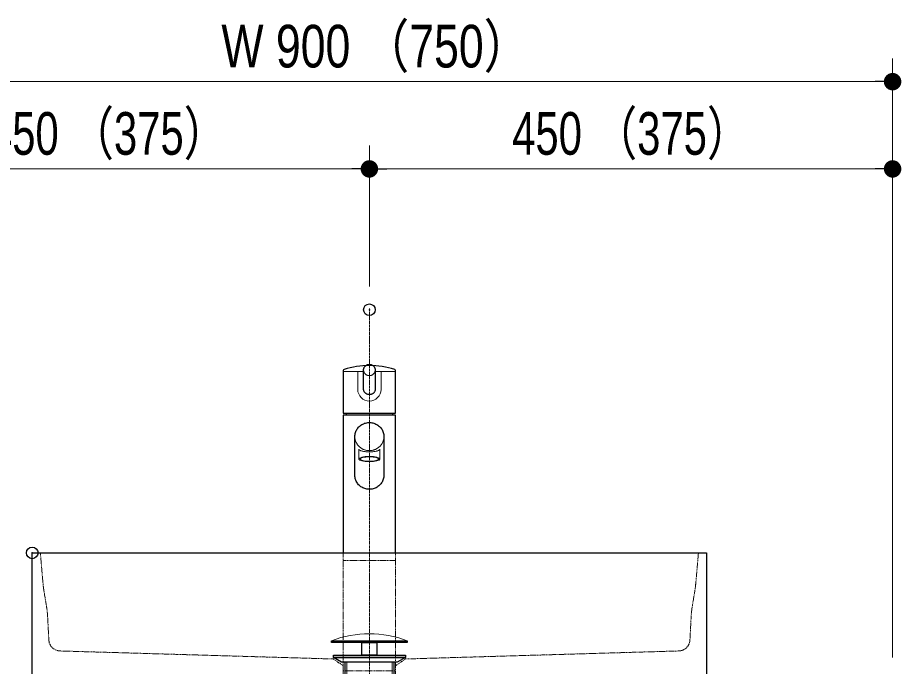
# Model space of a CAD drawing. Units: millimetres, scale not verified. Extents: x -6062 to 6062, y -3045 to 3045.
# Drawn here: x 185 to 945, y -1368 to -810 of the extents above; entities that cross this region are included whole.
import ezdxf
from ezdxf.enums import TextEntityAlignment as Align

# ---------------------------------------------------------------- set-up
doc = ezdxf.new("R2010")
doc.units = ezdxf.units.MM
doc.header["$LTSCALE"] = 20
doc.header["$PDMODE"] = 32
doc.header["$PDSIZE"] = 10
doc.linetypes.add('USER1', pattern=[2.91, 1.76, -0.4, 0.35, -0.4])
doc.linetypes.add('USER2', pattern=[1.11, 0.71, -0.4])
for name, color, linetype, lineweight in [('0-1_4給排水', 7, 'Continuous', 30), ('0-2_5ボウル・キャビネット', 7, 'Continuous', 15), ('0-3_2寸法-1', 7, 'Continuous', 15), ('0-4_0', 7, 'Continuous', 25)]:
    doc.layers.add(name, color=color, linetype=linetype, lineweight=lineweight)
doc.layers.add('0-5_Defpoints', color=7, linetype='Continuous')
doc.styles.add('ＭＳ Ｐゴシック', font='')
doc.styles.get('ＭＳ Ｐゴシック').set_extended_font_data('MS PGothic')

# ---------------------------------------------------------------- blocks, each defined once
blk = doc.blocks.new('グループ-5')
at = {"layer": '0-1_4給排水', "linetype": 'USER1', "lineweight": 15}
blk.add_line((45500, -42300), (45500, -21200), dxfattribs=at)
at = {"layer": '0-1_4給排水'}
for p, q in [((45080, -27280), (45080, -27500)), ((45920, -27280), (45920, -27500))]:
    blk.add_line(p, q, dxfattribs=at)
at = {"layer": '0-1_4給排水', "lineweight": 5}
for p, q in [((45110, -27280), (45110, -27500)), ((45890, -27280), (45890, -27500))]:
    blk.add_line(p, q, dxfattribs=at)
at = {"layer": '0-1_4給排水'}
for points in [[(44850, -26910), (46150, -26910), (46150, -26940), (44850, -26940)], [(45370, -26940), (45630, -26940), (45630, -27160), (45370, -27160)], [(44880, -27160), (46120, -27160), (46120, -27200), (44880, -27200)], [(45018.7, -27280), (44880, -27200), (46120, -27200), (45979.8, -27280)]]:
    blk.add_lwpolyline(points, close=True, dxfattribs=at)
at = {"layer": '0-1_4給排水', "lineweight": 15}
blk.add_arc((45500, -28610.4), 1820.4, 69.08018, 110.91982, dxfattribs=at)
blk = doc.blocks.new('_Dot')
at = {"layer": '0-4_0'}
blk.add_line((-10, 0), (-20, 0), dxfattribs=at)
for points in [[(0, 0), (-10, 0), (-9.92, 1.25)], [(0, 0), (-9.92, -1.25), (-10, 0)], [(0, 0), (-9.92, 1.25), (-9.69, 2.49)], [(0, 0), (-9.69, -2.49), (-9.92, -1.25)], [(0, 0), (-9.69, 2.49), (-9.3, 3.68)], [(0, 0), (-9.3, -3.68), (-9.69, -2.49)], [(0, 0), (-9.3, 3.68), (-8.76, 4.82)], [(0, 0), (-8.76, -4.82), (-9.3, -3.68)], [(0, 0), (-8.76, 4.82), (-8.09, 5.88)], [(0, 0), (-8.09, -5.88), (-8.76, -4.82)], [(0, 0), (-8.09, 5.88), (-7.29, 6.85)], [(0, 0), (-7.29, -6.85), (-8.09, -5.88)], [(0, 0), (-7.29, 6.85), (-6.37, 7.71)], [(0, 0), (-6.37, -7.71), (-7.29, -6.85)], [(0, 0), (-6.37, 7.71), (-5.36, 8.44)], [(0, 0), (-5.36, -8.44), (-6.37, -7.71)], [(0, 0), (-5.36, 8.44), (-4.26, 9.05)], [(0, 0), (-4.26, -9.05), (-5.36, -8.44)], [(0, 0), (-4.26, 9.05), (-3.09, 9.51)], [(0, 0), (-3.09, -9.51), (-4.26, -9.05)], [(0, 0), (-3.09, 9.51), (-1.87, 9.82)], [(0, 0), (-1.87, -9.82), (-3.09, -9.51)], [(0, 0), (-1.87, 9.82), (-0.63, 9.98)], [(0, 0), (-0.63, -9.98), (-1.87, -9.82)], [(0, 0), (-0.63, 9.98), (0.63, 9.98)], [(0, 0), (0.63, -9.98), (-0.63, -9.98)], [(0, 0), (0.63, 9.98), (1.87, 9.82)], [(0, 0), (1.87, 9.82), (3.09, 9.51)], [(0, 0), (3.09, 9.51), (4.26, 9.05)], [(0, 0), (4.26, 9.05), (5.36, 8.44)], [(0, 0), (5.36, 8.44), (6.37, 7.71)], [(0, 0), (6.37, 7.71), (7.29, 6.85)], [(0, 0), (7.29, 6.85), (8.09, 5.88)], [(0, 0), (8.09, 5.88), (8.76, 4.82)], [(0, 0), (8.76, 4.82), (9.3, 3.68)], [(0, 0), (9.3, 3.68), (9.69, 2.49)], [(0, 0), (9.69, 2.49), (9.92, 1.25)], [(0, 0), (9.92, 1.25), (10, 0)], [(0, 0), (1.87, -9.82), (0.63, -9.98)], [(0, 0), (3.09, -9.51), (1.87, -9.82)], [(0, 0), (4.26, -9.05), (3.09, -9.51)], [(0, 0), (5.36, -8.44), (4.26, -9.05)], [(0, 0), (6.37, -7.71), (5.36, -8.44)], [(0, 0), (7.29, -6.85), (6.37, -7.71)], [(0, 0), (8.09, -5.88), (7.29, -6.85)], [(0, 0), (8.76, -4.82), (8.09, -5.88)], [(0, 0), (9.3, -3.68), (8.76, -4.82)], [(0, 0), (9.69, -2.49), (9.3, -3.68)], [(0, 0), (9.92, -1.25), (9.69, -2.49)], [(0, 0), (10, 0), (9.92, -1.25)]]:
    blk.add_solid(points, dxfattribs=at)
blk = doc.blocks.new('グループ-21')
at = {"layer": '0-1_4給排水', "lineweight": 15}
for p, q in [((45050, -22280), (45400, -22280)), ((45300, -22590), (45300, -22280)), ((45600, -22280), (45950, -22280)), ((45700, -22280), (45700, -22590))]:
    blk.add_line(p, q, dxfattribs=at)
at = {"layer": '0-1_4給排水'}
for p, q in [((45100, -23000), (45100, -23030)), ((45900, -23000), (45900, -23030))]:
    blk.add_line(p, q, dxfattribs=at)
at = {"layer": '0-1_4給排水', "linetype": 'USER2', "lineweight": 15}
blk.add_line((45050, -25530), (45950, -25530), dxfattribs=at)
at = {"layer": '0-1_4給排水'}
for points in [[(45400, -22304.1), (45400, -22296.6), (45400, -22289.1), (45400, -22281.6), (45400, -22274.1), (45400, -22266.7), (45400, -22259.2), (45400.1, -22251.7), (45400.8, -22244.4), (45402, -22237.2), (45403.7, -22230.2), (45406.1, -22223.3), (45409, -22216.6), (45412.4, -22210), (45416.4, -22203.6), (45420.8, -22197.6), (45425.6, -22192), (45430.8, -22186.8), (45436.4, -22182), (45442.4, -22177.6), (45448.8, -22173.6), (45455.6, -22170), (45462.5, -22167), (45469.6, -22164.5), (45476.8, -22162.6), (45484.2, -22161.2), (45491.7, -22160.3), (45499.3, -22160), (45507, -22160.2), (45514.6, -22161), (45521.9, -22162.3), (45529.2, -22164.1), (45536.3, -22166.5), (45543.2, -22169.5), (45550, -22172.9), (45556.5, -22176.9), (45562.6, -22181.2), (45568.3, -22185.9), (45573.6, -22191.1), (45578.4, -22196.6)], [(45050, -22264.7), (45050, -23000), (45950, -23000), (45950, -22264.7)], [(45400.7, -22595.9), (45400.1, -22588.6), (45400, -22581.1), (45400, -22573.6), (45400, -22566.1), (45400, -22558.6), (45400, -22551.1), (45400, -22543.6), (45400, -22536.2), (45400, -22528.7), (45400, -22521.2), (45400, -22513.7), (45400, -22506.2), (45400, -22498.7), (45400, -22491.2), (45400, -22483.8), (45400, -22476.3), (45400, -22468.8), (45400, -22461.3), (45400, -22453.8), (45400, -22446.3), (45400, -22438.8), (45400, -22431.4), (45400, -22423.9), (45400, -22416.4), (45400, -22408.9), (45400, -22401.4), (45400, -22393.9), (45400, -22386.4), (45400, -22378.9), (45400, -22371.5), (45400, -22364), (45400, -22356.5), (45400, -22349), (45400, -22341.5), (45400, -22334), (45400, -22326.5), (45400, -22319.1), (45400, -22311.6), (45400, -22304.1)], [(45578.4, -22196.6), (45582.9, -22202.5), (45586.9, -22208.8), (45590.5, -22215.4), (45593.5, -22222.1), (45595.9, -22229), (45597.8, -22236), (45599.1, -22243.1), (45599.8, -22250.4), (45600, -22257.9), (45600, -22265.3), (45600, -22272.8), (45600, -22280.3), (45600, -22287.8), (45600, -22295.3), (45600, -22302.8), (45600, -22310.3), (45600, -22317.8), (45600, -22325.2), (45600, -22332.7), (45600, -22340.2), (45600, -22347.7), (45600, -22355.2), (45600, -22362.7), (45600, -22370.2), (45600, -22377.6), (45600, -22385.1), (45600, -22392.6), (45600, -22400.1), (45600, -22407.6), (45600, -22415.1), (45600, -22422.6), (45600, -22430), (45600, -22437.5), (45600, -22445), (45600, -22452.5), (45600, -22460), (45600, -22467.5), (45600, -22475), (45600, -22482.5)], [(45600, -22482.5), (45600, -22489.9), (45600, -22497.4), (45600, -22504.9), (45600, -22512.4), (45600, -22519.9), (45600, -22527.4), (45600, -22534.9), (45600, -22542.3), (45600, -22549.8), (45600, -22557.3), (45600, -22564.8), (45600, -22572.3), (45600, -22579.8), (45600, -22587.3)], [(45599.9, -22587.3), (45599.4, -22594.7), (45598.2, -22601.9), (45596.6, -22609), (45594.3, -22616), (45591.4, -22622.8), (45588, -22629.5), (45584.1, -22636), (45579.7, -22642), (45574.9, -22647.7), (45569.7, -22653), (45564.1, -22657.9), (45558, -22662.4), (45551.6, -22666.4), (45544.8, -22670.1), (45537.8, -22673.1), (45530.7, -22675.7), (45523.4, -22677.6), (45516, -22679.1), (45508.4, -22679.9), (45500.7, -22680.3), (45492.9, -22680), (45485.3, -22679.3), (45477.9, -22677.9), (45470.6, -22676), (45463.4, -22673.6), (45456.4, -22670.6), (45449.6, -22667.1), (45443.1, -22663.1), (45437, -22658.7), (45431.2, -22653.9), (45426, -22648.7), (45421.1, -22643.1), (45416.6, -22637.1), (45412.6, -22630.6), (45409.1, -22624), (45406.2, -22617.2), (45403.8, -22610.3), (45402, -22603.2), (45400.7, -22595.9)], [(45950, -25400), (45950, -23030), (45050, -23030), (45050, -25400)], [(45250, -23437.2), (45250, -23419.2), (45250, -23401.2), (45250.6, -23383.4), (45252.6, -23365.9), (45255.8, -23348.7), (45260.4, -23331.9), (45266.2, -23315.4), (45273.3, -23299.2), (45281.8, -23283.4), (45291.4, -23268.1), (45301.9, -23253.7), (45313.4, -23240.3), (45325.9, -23227.7), (45339.3, -23216.1), (45353.7, -23205.3), (45369, -23195.5), (45385.1, -23186.7), (45401.7, -23179.1), (45418.5, -23172.8), (45435.8, -23167.7), (45453.3, -23163.9), (45471.3, -23161.3), (45489.5, -23159.9), (45508.1, -23159.9), (45526.4, -23161), (45544.4, -23163.4), (45562, -23167.1), (45579.3, -23172.1), (45596.2, -23178.2), (45612.8, -23185.7), (45629, -23194.3), (45644.4, -23204), (45658.9, -23214.6), (45672.4, -23226.2), (45685, -23238.6), (45696.6, -23251.9), (45707.3, -23266.2), (45717.1, -23281.4), (45725.7, -23297.2)], [(45725.7, -23297.2), (45732.9, -23313.3), (45738.9, -23329.7), (45743.7, -23346.5), (45747.1, -23363.6), (45749.2, -23381.1), (45750, -23398.9), (45750, -23416.9), (45750, -23434.9), (45750, -23452.9), (45750, -23470.9), (45750, -23488.9), (45750, -23506.9), (45750, -23524.9), (45750, -23542.9), (45750, -23560.9), (45750, -23578.9), (45750, -23596.9), (45750, -23614.9), (45750, -23632.9), (45750, -23650.9), (45750, -23668.9), (45750, -23686.9), (45750, -23704.9), (45750, -23723), (45750, -23741), (45750, -23759), (45750, -23777), (45750, -23795), (45750, -23813), (45750, -23831), (45750, -23849), (45750, -23867), (45750, -23885), (45750, -23903), (45750, -23921), (45750, -23939), (45750, -23957), (45750, -23975), (45750, -23993)], [(45261.1, -24136.5), (45256.3, -24119.7), (45252.9, -24102.6), (45250.8, -24085.1), (45250, -24067.3), (45250, -24049.3), (45250, -24031.3), (45250, -24013.3), (45250, -23995.3), (45250, -23977.3), (45250, -23959.3), (45250, -23941.3), (45250, -23923.3), (45250, -23905.3), (45250, -23887.3), (45250, -23869.3), (45250, -23851.3), (45250, -23833.3), (45250, -23815.3), (45250, -23797.3), (45250, -23779.3), (45250, -23761.3), (45250, -23743.3), (45250, -23725.3), (45250, -23707.3), (45250, -23689.3), (45250, -23671.3), (45250, -23653.3), (45250, -23635.3), (45250, -23617.3), (45250, -23599.2), (45250, -23581.2), (45250, -23563.2), (45250, -23545.2), (45250, -23527.2), (45250, -23509.2), (45250, -23491.2), (45250, -23473.2), (45250, -23455.2), (45250, -23437.2)], [(45750, -23993), (45750, -24011), (45750, -24029), (45750, -24047), (45750, -24065), (45750, -24065)], [(45750, -24065), (45749.4, -24082.8), (45747.4, -24100.3), (45744.2, -24117.5), (45739.6, -24134.3), (45733.8, -24150.8), (45726.7, -24167), (45718.2, -24182.8), (45708.6, -24198.1), (45698.1, -24212.5), (45686.6, -24226), (45674.1, -24238.5), (45660.7, -24250.2), (45646.3, -24260.9), (45631, -24270.7), (45614.9, -24279.5), (45598.3, -24287.1), (45581.5, -24293.5), (45564.2, -24298.5), (45546.7, -24302.4), (45528.7, -24305), (45510.5, -24306.3), (45491.9, -24306.4), (45473.6, -24305.2), (45455.6, -24302.8), (45438, -24299.1), (45420.7, -24294.2), (45403.8, -24288), (45387.2, -24280.6), (45371, -24271.9), (45355.6, -24262.2), (45341.1, -24251.6), (45327.6, -24240.1), (45315, -24227.6), (45303.4, -24214.3), (45292.7, -24200), (45282.9, -24184.8), (45274.3, -24169.1), (45267.1, -24152.9), (45261.1, -24136.5)]]:
    blk.add_lwpolyline(points, dxfattribs=at)
at = {"layer": '0-1_4給排水', "lineweight": 15}
for points in [[(45400.3, -22264.3), (45400.1, -22260.5), (45400, -22256.6)], [(45504, -22353.1), (45500, -22353.2), (45496, -22353.1), (45492, -22352.9), (45488.1, -22352.5), (45484.2, -22352), (45480.4, -22351.4), (45476.6, -22350.6), (45472.9, -22349.6), (45469.1, -22348.5), (45465.5, -22347.3), (45461.8, -22345.9), (45458.2, -22344.4), (45454.7, -22342.7), (45451.2, -22340.9), (45447.7, -22338.9), (45444.4, -22336.9), (45441.1, -22334.7), (45438, -22332.4), (45435, -22330), (45432, -22327.5), (45429.2, -22324.9), (45426.6, -22322.2), (45424, -22319.4), (45421.5, -22316.5), (45419.1, -22313.5), (45416.9, -22310.3), (45414.8, -22307.1), (45412.7, -22303.8), (45410.9, -22300.4), (45409.1, -22296.9), (45407.5, -22293.5), (45406.1, -22290), (45404.8, -22286.4), (45403.7, -22282.8), (45402.7, -22279.2), (45401.9, -22275.5), (45401.2, -22271.8), (45400.7, -22268.1), (45400.3, -22264.3)], [(45600, -22256.6), (45599.9, -22260.5), (45599.7, -22264.3), (45599.3, -22268.1), (45598.8, -22271.8), (45598.1, -22275.5), (45597.3, -22279.2), (45596.3, -22282.8), (45595.2, -22286.4), (45593.9, -22290), (45592.5, -22293.5), (45590.9, -22296.9), (45589.1, -22300.4), (45587.3, -22303.8), (45585.2, -22307.1), (45583.1, -22310.3), (45580.9, -22313.5), (45578.5, -22316.5), (45576, -22319.4), (45573.4, -22322.2), (45570.8, -22324.9), (45568, -22327.5), (45565, -22330), (45562, -22332.4), (45558.9, -22334.7), (45555.6, -22336.9), (45552.3, -22338.9), (45548.8, -22340.9), (45545.3, -22342.7), (45541.8, -22344.4), (45538.2, -22345.9), (45534.5, -22347.3), (45530.9, -22348.5), (45527.1, -22349.6), (45523.4, -22350.6), (45519.6, -22351.4), (45515.8, -22352), (45511.9, -22352.5), (45508, -22352.9), (45504, -22353.1)], [(45250.8, -23420.4), (45250.2, -23410.9), (45250, -23401.2)], [(45750, -23401.2), (45749.8, -23410.9), (45749.2, -23420.4), (45748.3, -23429.9), (45747, -23439.3), (45745.3, -23448.5), (45743.2, -23457.7), (45740.8, -23466.8), (45737.9, -23475.7), (45734.7, -23484.6), (45731.2, -23493.4), (45727.2, -23502.1), (45722.9, -23510.7), (45718.2, -23519.1), (45713.1, -23527.5), (45707.7, -23535.6), (45702.1, -23543.4), (45696.2, -23551), (45690.1, -23558.3), (45683.6, -23565.3), (45676.9, -23572.1), (45669.9, -23578.6), (45662.6, -23584.8), (45655.1, -23590.8), (45647.2, -23596.5), (45639.1, -23601.9), (45630.7, -23607), (45622.1, -23611.9), (45613.3, -23616.5), (45604.4, -23620.7), (45595.4, -23624.5), (45586.3, -23628), (45577.2, -23631), (45567.9, -23633.8), (45558.5, -23636.1), (45549, -23638.1), (45539.4, -23639.8), (45529.7, -23641.1), (45519.9, -23642), (45510, -23642.5)], [(45510, -23642.5), (45500, -23642.7), (45490, -23642.5), (45480.1, -23642), (45470.3, -23641.1), (45460.6, -23639.8), (45451, -23638.1), (45441.5, -23636.1), (45432.1, -23633.8), (45422.8, -23631), (45413.7, -23628), (45404.6, -23624.5), (45395.6, -23620.7), (45386.7, -23616.5), (45377.9, -23611.9), (45369.3, -23607), (45360.9, -23601.9), (45352.8, -23596.5), (45344.9, -23590.8), (45337.4, -23584.8), (45330.1, -23578.6), (45323.1, -23572.1), (45316.4, -23565.3), (45309.9, -23558.3), (45303.8, -23551), (45297.9, -23543.4), (45292.3, -23535.6), (45286.9, -23527.5), (45281.8, -23519.1), (45277.1, -23510.7), (45272.8, -23502.1), (45268.8, -23493.4), (45265.3, -23484.6), (45262.1, -23475.7), (45259.2, -23466.8), (45256.8, -23457.7), (45254.7, -23448.5), (45253, -23439.3), (45251.7, -23429.9), (45250.8, -23420.4)], [(45320, -23627.8), (45320, -23623.7), (45320, -23619.6), (45320.1, -23618.1), (45321.1, -23622.1), (45323.5, -23626), (45327.1, -23629.9), (45332.1, -23633.6), (45338.3, -23637.3), (45345.8, -23640.8), (45354.4, -23644.2), (45363.9, -23647.3), (45374.4, -23650.2), (45385.8, -23652.8), (45398.1, -23655.2), (45411.4, -23657.4), (45425.3, -23659.2), (45439.6, -23660.7), (45454.2, -23661.9), (45469.1, -23662.7), (45484.4, -23663.2), (45500, -23663.4), (45515.6, -23663.2), (45530.9, -23662.7), (45545.8, -23661.9), (45560.4, -23660.7), (45574.7, -23659.2), (45588.6, -23657.4), (45601.9, -23655.2), (45614.2, -23652.8), (45625.6, -23650.2), (45636.1, -23647.3), (45645.6, -23644.2), (45654.2, -23640.8), (45661.7, -23637.3), (45667.9, -23633.6), (45672.9, -23629.9), (45676.5, -23626), (45678.9, -23622.1), (45679.9, -23618.1)], [(45320, -23787.3), (45320, -23783.2), (45320, -23779.1), (45320, -23775), (45320, -23770.9), (45320, -23766.8), (45320, -23762.7), (45320, -23758.6), (45320, -23754.5), (45320, -23750.5), (45320, -23746.4), (45320, -23742.3), (45320, -23738.2), (45320, -23734.1), (45320, -23730), (45320, -23725.9), (45320, -23721.8), (45320, -23717.7), (45320, -23713.7), (45320, -23709.6), (45320, -23705.5), (45320, -23701.4), (45320, -23697.3), (45320, -23693.2), (45320, -23689.1), (45320, -23685), (45320, -23680.9), (45320, -23676.9), (45320, -23672.8), (45320, -23668.7), (45320, -23664.6), (45320, -23660.5), (45320, -23656.4), (45320, -23652.3), (45320, -23648.2), (45320, -23644.1), (45320, -23640.1), (45320, -23636), (45320, -23631.9), (45320, -23627.8)], [(45679.9, -23618.1), (45680, -23619.6), (45680, -23623.7), (45680, -23627.8), (45680, -23631.9), (45680, -23636), (45680, -23640.1), (45680, -23644.1), (45680, -23648.2), (45680, -23652.3), (45680, -23656.4), (45680, -23660.5), (45680, -23664.6), (45680, -23668.7), (45680, -23672.8), (45680, -23676.9), (45680, -23680.9), (45680, -23685), (45680, -23689.1), (45680, -23693.2), (45680, -23697.3), (45680, -23701.4), (45680, -23705.5), (45680, -23709.6), (45680, -23713.7), (45680, -23717.7), (45680, -23721.8), (45680, -23725.9), (45680, -23730), (45680, -23734.1), (45680, -23738.2), (45680, -23742.3), (45680, -23746.4), (45680, -23750.5), (45680, -23754.5), (45680, -23758.6), (45680, -23762.7), (45680, -23766.8), (45680, -23770.9), (45680, -23775)], [(45680, -23775), (45680, -23779.1), (45680, -23783.2), (45680, -23787.3), (45680, -23787.3)]]:
    blk.add_lwpolyline(points, dxfattribs=at)
at = {"layer": '0-1_4給排水', "linetype": 'USER2', "lineweight": 15}
blk.add_lwpolyline([(45950, -25400), (45950, -27430), (45050, -27430), (45050, -25400)], dxfattribs=at)
at = {"layer": '0-1_4給排水'}
for centre, radius, start, end in [((45500, -23661.4), 1481.4, 72.88847, 107.11153), ((45070, -22264.7), 20, 107.11153, 180), ((45930, -22264.7), 20, 0, 72.88847)]:
    blk.add_arc(centre, radius, start, end, dxfattribs=at)
at = {"layer": '0-1_4給排水', "lineweight": 15}
blk.add_arc((45500, -22590), 200, 180, 0, dxfattribs=at)
for major_axis, ratio in [((180, 0), 0.258819), ((160, 0), 0.228671)]:
    blk.add_ellipse((45500, -23787.3), major_axis=major_axis, ratio=ratio, dxfattribs=at)
blk = doc.blocks.new('グループ-60')
at = {"layer": '0-2_5ボウル・キャビネット', "linetype": 'USER2'}
for p, q in [((39840, -25400), (39886.9, -25936.3)), ((51113.1, -25936.3), (51160, -25400)), ((39903.1, -26063.1), (39944.7, -26309.3)), ((51055.3, -26309.3), (51096.9, -26063.1)), ((39964.8, -26491.8), (39986, -26896.7)), ((51014, -26896.7), (51035.2, -26491.8))]:
    blk.add_line(p, q, dxfattribs=at)
at = {"layer": '0-2_5ボウル・キャビネット', "lineweight": 30}
blk.add_lwpolyline([(39700, -25400), (51300, -25400), (51300, -27600), (39700, -27600)], close=True, dxfattribs=at)
at = {"layer": '0-2_5ボウル・キャビネット', "linetype": 'USER2'}
blk.add_lwpolyline([(40179.9, -27086.1), (44878.7, -27223.8), (45050, -27340), (45050, -27500), (45950, -27500), (45950, -27340), (46121.3, -27223.8), (50820.1, -27086.1)], dxfattribs=at)
for centre, radius, start, end in [((41480.8, -25796.8), 1600, 185, 189.57937), ((49519.2, -25796.8), 1600, 350.42063, 355), ((38367, -26575.6), 1600, 3, 9.57937), ((52633, -26575.6), 1600, 170.42063, 177), ((40185.8, -26886.2), 200, 183, 268.32204), ((50814.2, -26886.2), 200, 271.67796, 357)]:
    blk.add_arc(centre, radius, start, end, dxfattribs=at)

msp = doc.modelspace()

# ---------------------------------------------------------------- linework, layer by layer
at = {"layer": '0-3_2寸法-1'}
for p, q in [((937.5, -920), (937.5, -845)), ((922.49, -865), (52.51, -865)), ((487.5, -1041), (487.5, -920)), ((487.5, -1041), (487.5, -920)), ((937.5, -1360), (937.5, -920)), ((52.51, -940), (472.49, -940)), ((922.49, -940), (502.51, -940))]:
    msp.add_line(p, q, dxfattribs=at)
at = {"layer": '0-5_Defpoints'}
for p in [(487.5, -940), (937.5, -940), (487.5, -1061), (197.5, -1270)]:
    msp.add_point(p, dxfattribs=at)

# ---------------------------------------------------------------- block references
at = {"layer": '0-1_4給排水', "xscale": 0.05, "yscale": 0.05}
for name in ['グループ-5', 'グループ-21']:
    msp.add_blockref(name, (-1787.5, 0), dxfattribs=at)
at = {"layer": '0-2_5ボウル・キャビネット', "xscale": 0.05, "yscale": 0.05}
msp.add_blockref('グループ-60', (-1787.5, 0), dxfattribs=at)
at = {"layer": '0-3_2寸法-1', "xscale": 0.7503418, "yscale": 0.7503418}
for p in [(937.5, -865), (487.5, -940), (937.5, -940)]:
    msp.add_blockref('_Dot', p, dxfattribs=at)
at = {"layer": '0-3_2寸法-1', "xscale": 0.7503418, "yscale": 0.7503418, "rotation": 180}
msp.add_blockref('_Dot', (487.5, -940), dxfattribs=at)

# ---------------------------------------------------------------- texts
at = {"layer": '0-3_2寸法-1', "style": 'ＭＳ Ｐゴシック'}
for s, width, p in [('W 900 （750）', 0.8, (360.23, -863.81)), ('450 （375）', 0.75, (160.29, -938.81)), ('450 （375）', 0.75, (610.29, -938.81))]:
    msp.add_text(s, height=36.66, dxfattribs=dict(at, width=width)).set_placement(p, align=Align.BOTTOM_LEFT)

doc.saveas('drawing.dxf')
